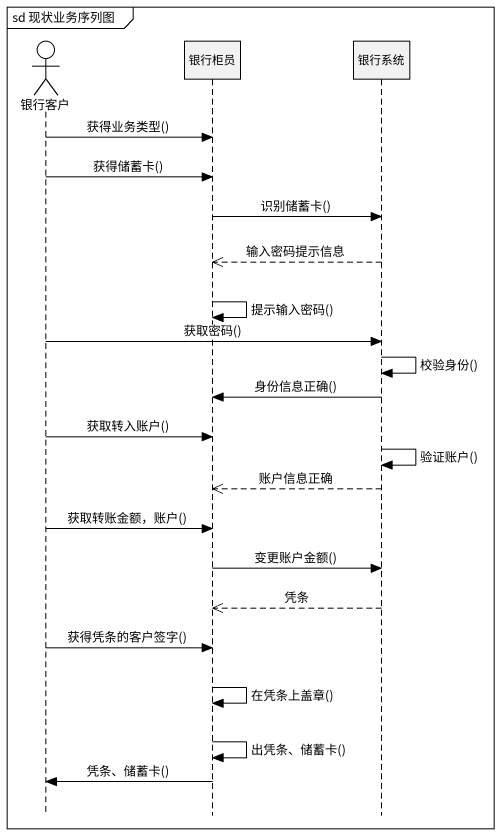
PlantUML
@startuml
mainframe sd 现状业务序列图
hide footbox
actor 银行客户
participant 银行柜员
participant 银行系统

银行客户 -> 银行柜员 : 获得业务类型()
银行客户 -> 银行柜员 : 获得储蓄卡()
银行柜员 -> 银行系统 : 识别储蓄卡()
银行系统 -->> 银行柜员 : 输入密码提示信息
银行柜员 -> 银行柜员 : 提示输入密码()
银行客户 -> 银行系统 : 获取密码()
银行系统 -> 银行系统 : 校验身份()
银行系统 -> 银行柜员 : 身份信息正确()
银行客户 -> 银行柜员 : 获取转入账户()
银行系统 -> 银行系统 : 验证账户()
银行系统 -->> 银行柜员 : 账户信息正确
银行客户 -> 银行柜员 : 获取转账金额，账户()
银行柜员 -> 银行系统 : 变更账户金额()
银行系统 -->> 银行柜员 : 凭条
银行客户 -> 银行柜员 : 获得凭条的客户签字()
银行柜员 -> 银行柜员 : 在凭条上盖章()
银行柜员 -> 银行柜员 : 出凭条、储蓄卡()
银行柜员 -> 银行客户 : 凭条、储蓄卡()
@enduml
